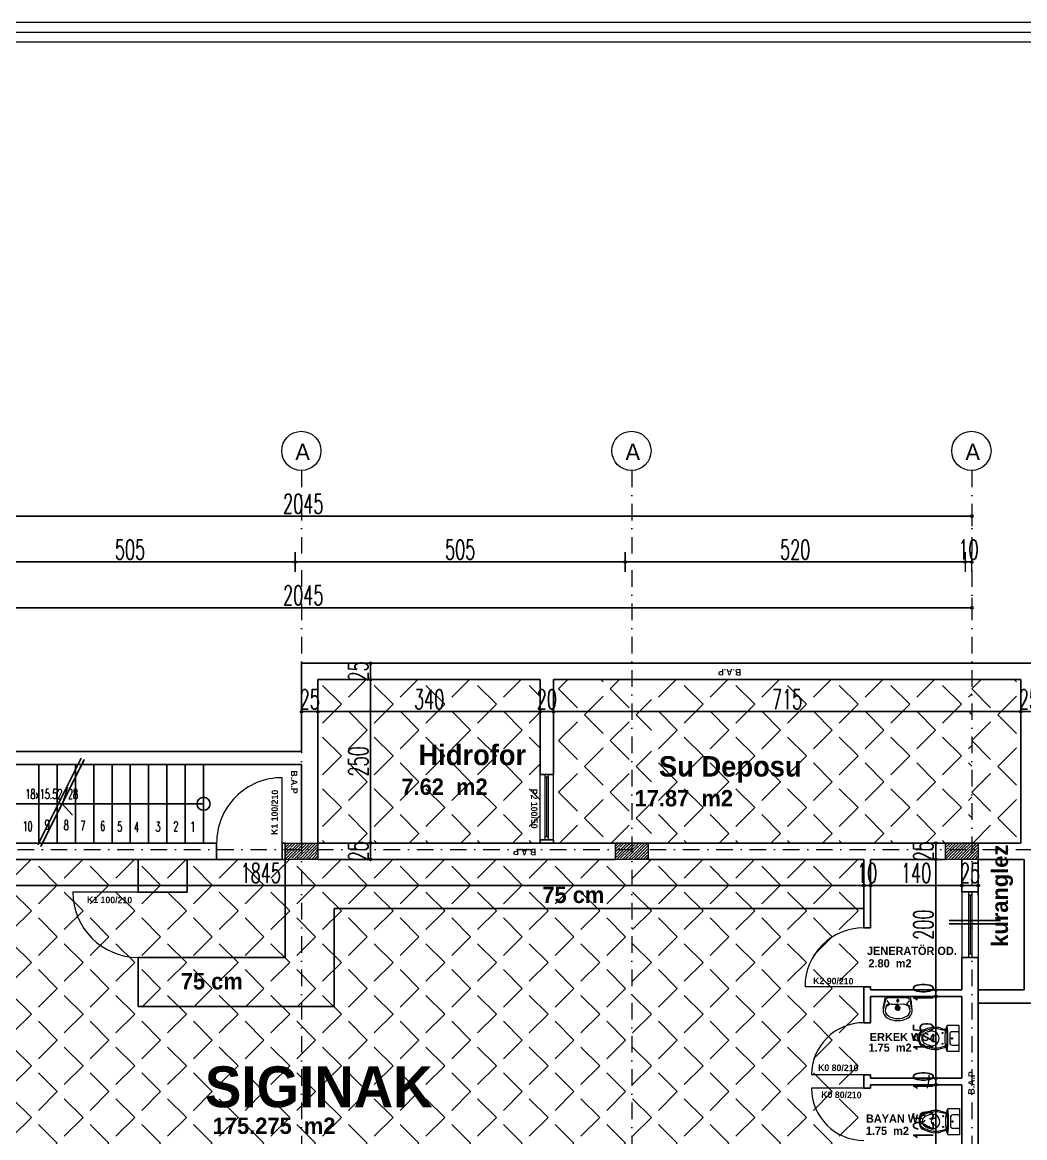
# Model space of a CAD drawing. Header units: millimetres. Extents: x -16104 to 67872, y -88009 to 12107.
# Drawn here: x 61943 to 63476, y 10401 to 12107 of the extents above; entities that cross this region are included whole.
import ezdxf

# ---------------------------------------------------------------- set-up
doc = ezdxf.new("R2010")
doc.units = ezdxf.units.MM
doc.linetypes.add('ACAD_ISO07W100', pattern=[3, 0, -3])
doc.linetypes.add('DASHDOTX2', pattern=[50.8, 25.4, -12.7, 0, -12.7])
doc.layers.get('0').update_dxf_attribs({"color": 241})
for name, color, linetype, lineweight in [('AKS', 1, 'ACAD_ISO07W100', 5), ('akslar', 144, 'Continuous', 20), ('c05', 32, 'Continuous', 13), ('duvar', 123, 'Continuous', 25), ('emsal&kolon', 1, 'Continuous', 5), ('kapı pen. yazısı_nz.', 1, 'Continuous', 25), ('kolon', 1, 'Continuous', 5), ('mahal yazısı_nz.', 6, 'Continuous', 35), ('OLCU', 54, 'Continuous', 13), ('pencere', 5, 'Continuous', 5), ('SıVA', 40, 'Continuous', 9), ('tefriş _ nz.', 21, 'Continuous', 13), ('ÖLÇÜ', 252, 'Continuous', 20)]:
    doc.layers.add(name, color=color, linetype=linetype, lineweight=lineweight)
doc.styles.add('DIM', font='Txttw.shx', dxfattribs={"width": 0.6})
doc.styles.add('kap-pen-yazısı_nz.', font='cityb___.ttf', dxfattribs={"height": 10})
doc.styles.add('mahal iç yazı_nz.', font='cityb___.ttf', dxfattribs={"height": 12.5})
doc.dimstyles.new('50', dxfattribs={"dimscale": 0, "dimtxt": 30, "dimasz": 1, "dimexe": 0, "dimexo": 2, "dimgap": 4, "dimtad": 1, "dimdec": 0, "dimzin": 0, "dimdsep": 46, "dimtxsty": 'DIM', "dimblk1": 'DOT', "dimblk2": 'DOT', "dimsah": 1, "dimcen": 1.5, "dimdle": 3, "dimse1": 1, "dimse2": 1, "dimclrd": 256, "dimclre": 9, "dimclrt": 256, "dimadec": 0, "dimazin": 0, "dimtfac": 0.24, "dimtdec": 0, "dimtix": 1, "dimtmove": 2, "dimatfit": 3, "dimldrblk": 'DOT', "dimfxl": 0, "dimtolj": 1, "dimtzin": 15, "dimarcsym": 0})
pattern_1 = [(45, (-3506.1825, 5085.1525), (-4.49012806, 4.49012806), []), (45, (-3501.6924, 5085.1525), (-4.49012806, 4.49012806), [7.9375, -1.5875, 0, -1.5875])]
pattern_2 = [(135, (0, 0), (-39.513127, -39.513127), [40.64, -15.24]), (225, (0, 0), (39.513127, -39.513127), [40.64, -15.24])]

# ---------------------------------------------------------------- blocks, each defined once
blk = doc.blocks.new('DOT')
for p, q in [((-2, 0), (0, 0)), ((0, 15), (0, -15)), ((2, 0), (0, 0))]:
    blk.add_line(p, q)
blk.add_circle((0, 0), 2)
blk = doc.blocks.new('*D453')
at = {"layer": 'Defpoints', "color": 0, "transparency": 16777216}
for p in [(61349.9, 11211.4), (63394.9, 11211.4), (63394.9, 11211.4)]:
    blk.add_point(p, dxfattribs=at)
at = {"layer": 'SıVA', "lineweight": -2, "transparency": 16777216}
blk.add_line((61350.9, 11211.4), (63393.9, 11211.4), dxfattribs=at)
at = {"layer": 'SıVA', "lineweight": -2, "transparency": 16777216, "rotation": 180}
blk.add_blockref('DOT', (61349.9, 11211.4), dxfattribs=at)
at = {"layer": 'SıVA', "lineweight": -2, "transparency": 16777216}
blk.add_blockref('DOT', (63394.9, 11211.4), dxfattribs=at)
at = {"layer": 'SıVA', "transparency": 16777216, "insert": (62372.4, 11230.4), "char_height": 30, "attachment_point": 5, "style": 'DIM'}
blk.add_mtext('\\A1;2045', dxfattribs=at)
blk = doc.blocks.new('*D455')
at = {"layer": 'Defpoints', "color": 0, "transparency": 16777216}
for p in [(61854.9, 11281.4), (62359.9, 11281.4), (62359.9, 11281.4)]:
    blk.add_point(p, dxfattribs=at)
at = {"layer": 'SıVA', "lineweight": -2, "transparency": 16777216}
blk.add_line((61855.9, 11281.4), (62358.9, 11281.4), dxfattribs=at)
at = {"layer": 'SıVA', "lineweight": -2, "transparency": 16777216, "rotation": 180}
blk.add_blockref('DOT', (61854.9, 11281.4), dxfattribs=at)
at = {"layer": 'SıVA', "lineweight": -2, "transparency": 16777216}
blk.add_blockref('DOT', (62359.9, 11281.4), dxfattribs=at)
at = {"layer": 'SıVA', "transparency": 16777216, "insert": (62107.4, 11300.4), "char_height": 30, "attachment_point": 5, "style": 'DIM'}
blk.add_mtext('\\A1;505', dxfattribs=at)
blk = doc.blocks.new('*D456')
at = {"layer": 'Defpoints', "color": 0, "transparency": 16777216}
for p in [(63384.9, 11281.4), (63394.9, 11281.4), (63394.9, 11281.4)]:
    blk.add_point(p, dxfattribs=at)
at = {"layer": 'SıVA', "lineweight": -2, "transparency": 16777216}
for p, q in [((63383.9, 11281.4), (63382.9, 11281.4)), ((63384.9, 11281.4), (63394.9, 11281.4)), ((63395.9, 11281.4), (63396.9, 11281.4))]:
    blk.add_line(p, q, dxfattribs=at)
blk.add_blockref('DOT', (63384.9, 11281.4), dxfattribs=at)
at = {"layer": 'SıVA', "lineweight": -2, "transparency": 16777216, "rotation": 180}
blk.add_blockref('DOT', (63394.9, 11281.4), dxfattribs=at)
at = {"layer": 'SıVA', "transparency": 16777216, "insert": (63389.9, 11300.4), "char_height": 30, "attachment_point": 5, "style": 'DIM'}
blk.add_mtext('\\A1;10', dxfattribs=at)
blk = doc.blocks.new('*D458')
at = {"layer": 'Defpoints', "color": 0, "transparency": 16777216}
for p in [(61349.9, 11351.4), (63394.9, 11351.4), (63394.9, 11351.4)]:
    blk.add_point(p, dxfattribs=at)
at = {"layer": 'SıVA', "lineweight": -2, "transparency": 16777216}
blk.add_line((61350.9, 11351.4), (63393.9, 11351.4), dxfattribs=at)
at = {"layer": 'SıVA', "lineweight": -2, "transparency": 16777216, "rotation": 180}
blk.add_blockref('DOT', (61349.9, 11351.4), dxfattribs=at)
at = {"layer": 'SıVA', "lineweight": -2, "transparency": 16777216}
blk.add_blockref('DOT', (63394.9, 11351.4), dxfattribs=at)
at = {"layer": 'SıVA', "transparency": 16777216, "insert": (62372.4, 11370.4), "char_height": 30, "attachment_point": 5, "style": 'DIM'}
blk.add_mtext('\\A1;2045', dxfattribs=at)
blk = doc.blocks.new('*D469')
at = {"layer": 'Defpoints', "color": 0, "transparency": 16777216}
for p in [(61384.9, 10801.4), (63229.9, 10786.4), (63229.9, 10786.4)]:
    blk.add_point(p, dxfattribs=at)
at = {"layer": 'SıVA', "lineweight": -2, "transparency": 16777216}
blk.add_line((61385.9, 10786.4), (63228.9, 10786.4), dxfattribs=at)
at = {"layer": 'SıVA', "lineweight": -2, "transparency": 16777216, "rotation": 180}
blk.add_blockref('DOT', (61384.9, 10786.4), dxfattribs=at)
at = {"layer": 'SıVA', "lineweight": -2, "transparency": 16777216}
blk.add_blockref('DOT', (63229.9, 10786.4), dxfattribs=at)
at = {"layer": 'SıVA', "transparency": 16777216, "insert": (62307.4, 10805.4), "char_height": 30, "attachment_point": 5, "style": 'DIM'}
blk.add_mtext('\\A1;1845', dxfattribs=at)
blk = doc.blocks.new('*D476')
at = {"layer": 'Defpoints', "color": 0, "transparency": 16777216}
for p in [(63339.9, 10851.4), (63339.9, 10851.4), (63339.9, 10826.4)]:
    blk.add_point(p, dxfattribs=at)
at = {"layer": 'SıVA', "lineweight": -2, "transparency": 16777216}
for p, q in [((63339.9, 10852.4), (63339.9, 10853.4)), ((63339.9, 10826.4), (63339.9, 10851.4)), ((63339.9, 10825.4), (63339.9, 10824.4))]:
    blk.add_line(p, q, dxfattribs=at)
for p, rotation in [((63339.9, 10851.4), 270), ((63339.9, 10826.4), 90)]:
    blk.add_blockref('DOT', p, dxfattribs=dict(at, rotation=rotation))
at = {"layer": 'SıVA', "transparency": 16777216, "insert": (63320.9, 10838.9), "char_height": 30, "attachment_point": 5, "rotation": 90, "style": 'DIM'}
blk.add_mtext('\\A1;25', dxfattribs=at)
blk = doc.blocks.new('*D477')
at = {"layer": 'Defpoints', "color": 0, "transparency": 16777216}
for p in [(63239.9, 10786.4), (63379.9, 10786.4), (63379.9, 10786.4)]:
    blk.add_point(p, dxfattribs=at)
at = {"layer": 'SıVA', "lineweight": -2, "transparency": 16777216}
blk.add_line((63240.9, 10786.4), (63378.9, 10786.4), dxfattribs=at)
at = {"layer": 'SıVA', "lineweight": -2, "transparency": 16777216, "rotation": 180}
blk.add_blockref('DOT', (63239.9, 10786.4), dxfattribs=at)
at = {"layer": 'SıVA', "lineweight": -2, "transparency": 16777216}
blk.add_blockref('DOT', (63379.9, 10786.4), dxfattribs=at)
at = {"layer": 'SıVA', "transparency": 16777216, "insert": (63309.9, 10805.4), "char_height": 30, "attachment_point": 5, "style": 'DIM'}
blk.add_mtext('\\A1;140', dxfattribs=at)
blk = doc.blocks.new('*D478')
at = {"layer": 'Defpoints', "color": 0, "transparency": 16777216}
for p in [(63339.9, 10826.4), (63339.9, 10626.6), (63372.6, 10626.6)]:
    blk.add_point(p, dxfattribs=at)
at = {"layer": 'SıVA', "lineweight": -2, "transparency": 16777216}
blk.add_line((63339.9, 10825.4), (63339.9, 10627.6), dxfattribs=at)
for p, rotation in [((63339.9, 10826.4), 90), ((63339.9, 10626.6), 270)]:
    blk.add_blockref('DOT', p, dxfattribs=dict(at, rotation=rotation))
at = {"layer": 'SıVA', "transparency": 16777216, "insert": (63320.9, 10726.5), "char_height": 30, "attachment_point": 5, "rotation": 90, "style": 'DIM'}
blk.add_mtext('\\A1;200', dxfattribs=at)
blk = doc.blocks.new('*D479')
at = {"layer": 'Defpoints', "color": 0, "transparency": 16777216}
for p in [(63339.9, 10626.6), (63339.9, 10616.6), (63372.6, 10616.6)]:
    blk.add_point(p, dxfattribs=at)
at = {"layer": 'SıVA', "lineweight": -2, "transparency": 16777216}
for p, q in [((63339.9, 10627.6), (63339.9, 10628.6)), ((63339.9, 10626.6), (63339.9, 10616.6)), ((63339.9, 10615.6), (63339.9, 10614.6))]:
    blk.add_line(p, q, dxfattribs=at)
for p, rotation in [((63339.9, 10626.6), 270), ((63339.9, 10616.6), 90)]:
    blk.add_blockref('DOT', p, dxfattribs=dict(at, rotation=rotation))
at = {"layer": 'SıVA', "transparency": 16777216, "insert": (63320.9, 10621.6), "char_height": 30, "attachment_point": 5, "rotation": 90, "style": 'DIM'}
blk.add_mtext('\\A1;10', dxfattribs=at)
blk = doc.blocks.new('*D480')
at = {"layer": 'Defpoints', "color": 0, "transparency": 16777216}
for p in [(63339.9, 10616.6), (63339.9, 10491.5), (63339.9, 10491.5)]:
    blk.add_point(p, dxfattribs=at)
at = {"layer": 'SıVA', "lineweight": -2, "transparency": 16777216}
blk.add_line((63339.9, 10615.6), (63339.9, 10492.5), dxfattribs=at)
for p, rotation in [((63339.9, 10616.6), 90), ((63339.9, 10491.5), 270)]:
    blk.add_blockref('DOT', p, dxfattribs=dict(at, rotation=rotation))
at = {"layer": 'SıVA', "transparency": 16777216, "insert": (63320.9, 10554), "char_height": 30, "attachment_point": 5, "rotation": 90, "style": 'DIM'}
blk.add_mtext('\\A1;125', dxfattribs=at)
blk = doc.blocks.new('*D481')
at = {"layer": 'Defpoints', "color": 0, "transparency": 16777216}
for p in [(63339.9, 10491.5), (63339.9, 10481.5), (63372.6, 10481.5)]:
    blk.add_point(p, dxfattribs=at)
at = {"layer": 'SıVA', "lineweight": -2, "transparency": 16777216}
for p, q in [((63339.9, 10492.5), (63339.9, 10493.5)), ((63339.9, 10491.5), (63339.9, 10481.5)), ((63339.9, 10480.5), (63339.9, 10479.5))]:
    blk.add_line(p, q, dxfattribs=at)
for p, rotation in [((63339.9, 10491.5), 270), ((63339.9, 10481.5), 90)]:
    blk.add_blockref('DOT', p, dxfattribs=dict(at, rotation=rotation))
at = {"layer": 'SıVA', "transparency": 16777216, "insert": (63320.9, 10486.5), "char_height": 30, "attachment_point": 5, "rotation": 90, "style": 'DIM'}
blk.add_mtext('\\A1;10', dxfattribs=at)
blk = doc.blocks.new('*D482')
at = {"layer": 'Defpoints', "color": 0, "transparency": 16777216}
for p in [(63339.9, 10481.5), (63339.9, 10356.4), (63339.9, 10356.4)]:
    blk.add_point(p, dxfattribs=at)
at = {"layer": 'SıVA', "lineweight": -2, "transparency": 16777216}
blk.add_line((63339.9, 10480.5), (63339.9, 10357.4), dxfattribs=at)
for p, rotation in [((63339.9, 10481.5), 90), ((63339.9, 10356.4), 270)]:
    blk.add_blockref('DOT', p, dxfattribs=dict(at, rotation=rotation))
at = {"layer": 'SıVA', "transparency": 16777216, "insert": (63320.9, 10419), "char_height": 30, "attachment_point": 5, "rotation": 90, "style": 'DIM'}
blk.add_mtext('\\A1;125', dxfattribs=at)
blk = doc.blocks.new('20')
at = {"layer": 'tefriş _ nz.'}
for p, q in [((-1695.8, 84.6), (-1657.1, 84.6)), ((-1693.3, 79.1), (-1689.8, 74.2)), ((-1689.5, 83.6), (-1676.5, 83.6)), ((-1685.8, 73.6), (-1676.5, 73.6)), ((-1678.6, 79.1), (-1676.5, 79.1)), ((-1663.4, 83.6), (-1676.5, 83.6)), ((-1676.5, 77), (-1676.5, 81.2)), ((-1674.3, 79.1), (-1676.5, 79.1)), ((-1667.2, 73.6), (-1676.5, 73.6)), ((-1676.5, 72.4), (-1676.5, 63.9)), ((-1659.6, 79.1), (-1663.2, 74.2)), ((-1680.9, 68.1), (-1676.5, 68.1)), ((-1672, 68.1), (-1676.5, 68.1))]:
    blk.add_line(p, q, dxfattribs=at)
for centre, major_axis, start_param, end_param in [((-1578.9, 57.7), (84.9, 84.9), 2.129634, 2.303897), ((-1623.6, 60.7), (52.6, 52.6), 2.110921, 2.27395), ((-1685.8, 64), (6.85, 6.85), 0.778431, 3.420188), ((-1689.5, 77.2), (4.58, 4.58), 0.785398, 2.110921), ((-1685.8, 64), (7.77, -7.77), 2.837424, 3.323056), ((-1676.5, 68.1), (2.65, -2.65), 2.356194, 5.497787), ((-1676.5, 68.1), (1.63, 1.63), 0.785398, 3.926991), ((-1676.5, 79.1), (1.24, -1.24), 2.356194, 5.497787), ((-1676.5, 79.1), (1.24, -1.24), 5.497787, 8.63938), ((-1676.5, 68.1), (2.65, -2.65), 5.497787, 8.63938), ((-1676.5, 68.1), (1.63, 1.63), 3.926991, 7.068583), ((-1667.1, 64), (6.85, -6.85), 6.00459, 8.646347), ((-1663.4, 77.2), (4.58, -4.58), 1.030672, 2.356194), ((-1667.1, 64), (7.77, 7.77), -0.181463, 0.304169), ((-1774.1, 57.7), (84.9, -84.9), 0.837695, 1.011959), ((-1729.3, 60.7), (52.6, -52.6), 0.867643, 1.030672), ((-1685.8, 64), (9.16, 9.16), 2.356194, 3.415633), ((-1676.5, 80.5), (22.6, 22.6), 3.415633, 3.926991), ((-1676.5, 80.5), (20.3, -20.3), 4.986429, 5.497787), ((-1676.5, 80.5), (20.3, 20.3), 3.926991, 4.438348), ((-1676.5, 80.5), (22.6, -22.6), 5.497787, 6.009145), ((-1667.2, 64), (9.16, -9.16), 6.009145, 7.068583)]:
    blk.add_ellipse(centre, major_axis=major_axis, ratio=1, start_param=start_param, end_param=end_param, dxfattribs=at)
blk = doc.blocks.new('klozet7-U')
at = {"layer": 'tefriş _ nz.', "linetype": 'Continuous'}
for p, q in [((0, 18.2), (0, -18.2)), ((-32.2, -2.5), (-32.2, 2.5)), ((0, 8.3), (0, -8.3))]:
    blk.add_line(p, q, dxfattribs=at)
blk.add_lwpolyline([(-15.6, 18.4), (0, 18.2), (0, -18.2), (-15.6, -18.4, -0.329232), (-16.1, -18.1, -0.158489), (-16.1, 18.1, -0.329232)], format="xyb", close=True, dxfattribs=at)
for points in [[(-17.9, -11.1, 0.02338), (-26.1, -13), (-26.2, -13, -0.087198), (-33.5, -14, -0.119537), (-52.2, -7.9, -0.142116), (-52.8, -7.3, -0.231833), (-52.8, 7.3, -0.142116), (-52.2, 7.9, -0.119537), (-33.5, 14, -0.087198), (-26.2, 13), (-26.1, 13, 0.02338), (-17.9, 11.1, 0.02338)], [(-44.2, -8.5, 0.029763), (-39.8, -9.9, 0.347536), (-28.5, -4.8, 0.243968), (-28.5, 4.8, 0.347536), (-39.8, 9.9, 0.029763), (-44.2, 8.5)], [(-17.3, -11.9, 0.110008), (-17.3, 11.8, 0.110008)], [(0, 8.3, 0.414214), (-1, 9.3), (-9, 9.3, 0.414214), (-12.5, 5.8), (-12.5, -5.8, 0.414214), (-9, -9.3), (-1, -9.3, 0.414214), (0, -8.3)]]:
    blk.add_lwpolyline(points, format="xyb", dxfattribs=at)
for points in [[(-44.2, 8.5, 0), (-46.6, 7.5, 0)], [(-44.2, -8.5, 0), (-46.6, -7.5, 0)]]:
    blk.add_polyline3d(points, dxfattribs=at)
for centre, radius in [((-22.5, 7.5), 0.75), ((-9.5, 0), 0.9), ((-22.5, -7.5), 0.75)]:
    blk.add_circle(centre, radius, dxfattribs=at)
for centre, radius, start, end in [((-186.6, 0), 171.6, 354.0371, 5.9629), ((-38, 0), 18, 153.8951, 206.1049), ((-51.4, 6.6), 3.1, 121.5412, 153.8951), ((-30.4, -27.7), 43.3, 94.2449, 121.5412), ((-43.4, 0), 8.1, 113.0212, 180), ((-43.4, 0), 8.1, 180, 246.9788), ((-37.1, 0), 2, 170.4059, 189.5941), ((-34.7, 0.2), 4.33, 81.9402, 178.4657), ((-34.2, 2.5), 2, 0, 90), ((-32.5, -7.3), 22.8, 72.6044, 92.5939), ((-1.8, 99.5), 88.3, 254.3087, 259.6891), ((-17.6, 11.8), 0.25, 12.5843, 168.3652), ((-17.1, 13.7), 0.25, 7.288, 166.4244), ((-124.1, 0), 108.1, 352.712, 7.288), ((-51.4, -6.6), 3.1, 206.1049, 238.4588), ((-30.4, 27.7), 43.3, 238.4588, 265.7551), ((-34.7, -0.2), 4.33, 181.5343, 278.0598), ((-34.2, -2.5), 2, 270, 0), ((-32.5, 7.3), 22.8, 267.4061, 287.3956), ((-1.8, -99.5), 88.3, 100.3109, 105.6913), ((-17.5, -11.8), 0.25, 191.6923, 347.4732), ((-17.1, -13.7), 0.25, 193.5756, 352.712)]:
    blk.add_arc(centre, radius, start, end, dxfattribs=at)
blk = doc.blocks.new('*D488')
at = {"layer": 'Defpoints', "color": 0, "transparency": 16777216}
for p in [(62359.9, 11281.4), (62864.9, 11281.4), (62864.9, 11281.4)]:
    blk.add_point(p, dxfattribs=at)
at = {"layer": 'SıVA', "lineweight": -2, "transparency": 16777216}
blk.add_line((62360.9, 11281.4), (62863.9, 11281.4), dxfattribs=at)
at = {"layer": 'SıVA', "lineweight": -2, "transparency": 16777216, "rotation": 180}
blk.add_blockref('DOT', (62359.9, 11281.4), dxfattribs=at)
at = {"layer": 'SıVA', "lineweight": -2, "transparency": 16777216}
blk.add_blockref('DOT', (62864.9, 11281.4), dxfattribs=at)
at = {"layer": 'SıVA', "transparency": 16777216, "insert": (62612.4, 11300.4), "char_height": 30, "attachment_point": 5, "style": 'DIM'}
blk.add_mtext('\\A1;505', dxfattribs=at)
blk = doc.blocks.new('*D489')
at = {"layer": 'Defpoints', "color": 0, "transparency": 16777216}
for p in [(62864.9, 11281.4), (63384.9, 11281.4), (63384.9, 11281.4)]:
    blk.add_point(p, dxfattribs=at)
at = {"layer": 'SıVA', "lineweight": -2, "transparency": 16777216}
blk.add_line((62865.9, 11281.4), (63383.9, 11281.4), dxfattribs=at)
at = {"layer": 'SıVA', "lineweight": -2, "transparency": 16777216, "rotation": 180}
blk.add_blockref('DOT', (62864.9, 11281.4), dxfattribs=at)
at = {"layer": 'SıVA', "lineweight": -2, "transparency": 16777216}
blk.add_blockref('DOT', (63384.9, 11281.4), dxfattribs=at)
at = {"layer": 'SıVA', "transparency": 16777216, "insert": (63124.9, 11300.4), "char_height": 30, "attachment_point": 5, "style": 'DIM'}
blk.add_mtext('\\A1;520', dxfattribs=at)
blk = doc.blocks.new('*D3435')
at = {"layer": 'Defpoints', "color": 0, "transparency": 16777216}
for p in [(62369.9, 11101.4), (62369.9, 11052.4), (62394.9, 11052.4)]:
    blk.add_point(p, dxfattribs=at)
at = {"layer": 'SıVA', "lineweight": -2, "transparency": 16777216}
for p, q in [((62368.9, 11052.4), (62367.9, 11052.4)), ((62394.9, 11052.4), (62369.9, 11052.4)), ((62395.9, 11052.4), (62396.9, 11052.4))]:
    blk.add_line(p, q, dxfattribs=at)
blk.add_blockref('DOT', (62369.9, 11052.4), dxfattribs=at)
at = {"layer": 'SıVA', "lineweight": -2, "transparency": 16777216, "rotation": 180}
blk.add_blockref('DOT', (62394.9, 11052.4), dxfattribs=at)
at = {"layer": 'SıVA', "transparency": 16777216, "insert": (62382.4, 11071.4), "char_height": 30, "attachment_point": 5, "style": 'DIM'}
blk.add_mtext('\\A1;25', dxfattribs=at)
blk = doc.blocks.new('*D3436')
at = {"layer": 'Defpoints', "color": 0, "transparency": 16777216}
for p in [(62394.9, 11052.4), (62735, 11052.4), (62735, 11052.4)]:
    blk.add_point(p, dxfattribs=at)
at = {"layer": 'SıVA', "lineweight": -2, "transparency": 16777216}
blk.add_line((62395.9, 11052.4), (62734, 11052.4), dxfattribs=at)
at = {"layer": 'SıVA', "lineweight": -2, "transparency": 16777216, "rotation": 180}
blk.add_blockref('DOT', (62394.9, 11052.4), dxfattribs=at)
at = {"layer": 'SıVA', "lineweight": -2, "transparency": 16777216}
blk.add_blockref('DOT', (62735, 11052.4), dxfattribs=at)
at = {"layer": 'SıVA', "transparency": 16777216, "insert": (62565, 11071.4), "char_height": 30, "attachment_point": 5, "style": 'DIM'}
blk.add_mtext('\\A1;340', dxfattribs=at)
blk = doc.blocks.new('*D3437')
at = {"layer": 'Defpoints', "color": 0, "transparency": 16777216}
for p in [(62735, 11052.4), (62755, 11052.4), (62755, 11052.4)]:
    blk.add_point(p, dxfattribs=at)
at = {"layer": 'SıVA', "lineweight": -2, "transparency": 16777216}
for p, q in [((62734, 11052.4), (62733, 11052.4)), ((62735, 11052.4), (62755, 11052.4)), ((62756, 11052.4), (62757, 11052.4))]:
    blk.add_line(p, q, dxfattribs=at)
blk.add_blockref('DOT', (62735, 11052.4), dxfattribs=at)
at = {"layer": 'SıVA', "lineweight": -2, "transparency": 16777216, "rotation": 180}
blk.add_blockref('DOT', (62755, 11052.4), dxfattribs=at)
at = {"layer": 'SıVA', "transparency": 16777216, "insert": (62745, 11071.4), "char_height": 30, "attachment_point": 5, "style": 'DIM'}
blk.add_mtext('\\A1;20', dxfattribs=at)
blk = doc.blocks.new('*D3438')
at = {"layer": 'Defpoints', "color": 0, "transparency": 16777216}
for p in [(62755, 11052.4), (63469.9, 11052.4), (63469.9, 11052.4)]:
    blk.add_point(p, dxfattribs=at)
at = {"layer": 'SıVA', "lineweight": -2, "transparency": 16777216}
blk.add_line((62756, 11052.4), (63468.9, 11052.4), dxfattribs=at)
at = {"layer": 'SıVA', "lineweight": -2, "transparency": 16777216, "rotation": 180}
blk.add_blockref('DOT', (62755, 11052.4), dxfattribs=at)
at = {"layer": 'SıVA', "lineweight": -2, "transparency": 16777216}
blk.add_blockref('DOT', (63469.9, 11052.4), dxfattribs=at)
at = {"layer": 'SıVA', "transparency": 16777216, "insert": (63112.5, 11071.4), "char_height": 30, "attachment_point": 5, "style": 'DIM'}
blk.add_mtext('\\A1;715', dxfattribs=at)
blk = doc.blocks.new('*D3439')
at = {"layer": 'Defpoints', "color": 0, "transparency": 16777216}
for p in [(63469.9, 11052.4), (63494.9, 11052.4), (63494.9, 11052.4)]:
    blk.add_point(p, dxfattribs=at)
at = {"layer": 'SıVA', "lineweight": -2, "transparency": 16777216}
for p, q in [((63468.9, 11052.4), (63467.9, 11052.4)), ((63469.9, 11052.4), (63494.9, 11052.4)), ((63495.9, 11052.4), (63496.9, 11052.4))]:
    blk.add_line(p, q, dxfattribs=at)
blk.add_blockref('DOT', (63469.9, 11052.4), dxfattribs=at)
at = {"layer": 'SıVA', "lineweight": -2, "transparency": 16777216, "rotation": 180}
blk.add_blockref('DOT', (63494.9, 11052.4), dxfattribs=at)
at = {"layer": 'SıVA', "transparency": 16777216, "insert": (63482.4, 11071.4), "char_height": 30, "attachment_point": 5, "style": 'DIM'}
blk.add_mtext('\\A1;25', dxfattribs=at)
blk = doc.blocks.new('*D3440')
at = {"layer": 'Defpoints', "color": 0, "transparency": 16777216}
for p in [(62475.5, 11101.4), (62475.5, 11101.4), (62475.5, 10851.4)]:
    blk.add_point(p, dxfattribs=at)
at = {"layer": 'SıVA', "lineweight": -2, "transparency": 16777216}
blk.add_line((62475.5, 10852.4), (62475.5, 11100.4), dxfattribs=at)
for p, rotation in [((62475.5, 11101.4), 90), ((62475.5, 10851.4), 270)]:
    blk.add_blockref('DOT', p, dxfattribs=dict(at, rotation=rotation))
at = {"layer": 'SıVA', "transparency": 16777216, "insert": (62456.5, 10976.4), "char_height": 30, "attachment_point": 5, "rotation": 90, "style": 'DIM'}
blk.add_mtext('\\A1;250', dxfattribs=at)
blk = doc.blocks.new('*D3441')
at = {"layer": 'Defpoints', "color": 0, "transparency": 16777216}
for p in [(62475.5, 11126.4), (62475.5, 11126.4), (62475.5, 11101.4)]:
    blk.add_point(p, dxfattribs=at)
at = {"layer": 'SıVA', "lineweight": -2, "transparency": 16777216}
for p, q in [((62475.5, 11127.4), (62475.5, 11128.4)), ((62475.5, 11101.4), (62475.5, 11126.4)), ((62475.5, 11100.4), (62475.5, 11099.4))]:
    blk.add_line(p, q, dxfattribs=at)
for p, rotation in [((62475.5, 11126.4), 270), ((62475.5, 11101.4), 90)]:
    blk.add_blockref('DOT', p, dxfattribs=dict(at, rotation=rotation))
at = {"layer": 'SıVA', "transparency": 16777216, "insert": (62456.5, 11113.9), "char_height": 30, "attachment_point": 5, "rotation": 90, "style": 'DIM'}
blk.add_mtext('\\A1;25', dxfattribs=at)
blk = doc.blocks.new('*D3442')
at = {"layer": 'Defpoints', "color": 0, "transparency": 16777216}
for p in [(62475.5, 10851.4), (62276.4, 10826.4), (62475.5, 10826.4)]:
    blk.add_point(p, dxfattribs=at)
at = {"layer": 'SıVA', "lineweight": -2, "transparency": 16777216}
for p, q in [((62475.5, 10852.4), (62475.5, 10853.4)), ((62475.5, 10851.4), (62475.5, 10826.4)), ((62475.5, 10825.4), (62475.5, 10824.4))]:
    blk.add_line(p, q, dxfattribs=at)
for p, rotation in [((62475.5, 10851.4), 270), ((62475.5, 10826.4), 90)]:
    blk.add_blockref('DOT', p, dxfattribs=dict(at, rotation=rotation))
at = {"layer": 'SıVA', "transparency": 16777216, "insert": (62456.5, 10838.9), "char_height": 30, "attachment_point": 5, "rotation": 90, "style": 'DIM'}
blk.add_mtext('\\A1;25', dxfattribs=at)
blk = doc.blocks.new('*D3443')
at = {"layer": 'Defpoints', "color": 0, "transparency": 16777216}
for p in [(63379.9, 10786.4), (63404.9, 10786.4), (63404.9, 10786.4)]:
    blk.add_point(p, dxfattribs=at)
at = {"layer": 'SıVA', "lineweight": -2, "transparency": 16777216}
for p, q in [((63378.9, 10786.4), (63377.9, 10786.4)), ((63379.9, 10786.4), (63404.9, 10786.4)), ((63405.9, 10786.4), (63406.9, 10786.4))]:
    blk.add_line(p, q, dxfattribs=at)
blk.add_blockref('DOT', (63379.9, 10786.4), dxfattribs=at)
at = {"layer": 'SıVA', "lineweight": -2, "transparency": 16777216, "rotation": 180}
blk.add_blockref('DOT', (63404.9, 10786.4), dxfattribs=at)
at = {"layer": 'SıVA', "transparency": 16777216, "insert": (63392.4, 10805.4), "char_height": 30, "attachment_point": 5, "style": 'DIM'}
blk.add_mtext('\\A1;25', dxfattribs=at)
blk = doc.blocks.new('*D3446')
at = {"layer": 'Defpoints', "color": 0, "transparency": 16777216}
for p in [(63229.9, 10786.4), (63239.9, 10786.4), (63239.9, 10786.4)]:
    blk.add_point(p, dxfattribs=at)
at = {"layer": 'SıVA', "lineweight": -2, "transparency": 16777216}
for p, q in [((63228.9, 10786.4), (63227.9, 10786.4)), ((63229.9, 10786.4), (63239.9, 10786.4)), ((63240.9, 10786.4), (63241.9, 10786.4))]:
    blk.add_line(p, q, dxfattribs=at)
blk.add_blockref('DOT', (63229.9, 10786.4), dxfattribs=at)
at = {"layer": 'SıVA', "lineweight": -2, "transparency": 16777216, "rotation": 180}
blk.add_blockref('DOT', (63239.9, 10786.4), dxfattribs=at)
at = {"layer": 'SıVA', "transparency": 16777216, "insert": (63234.9, 10805.4), "char_height": 30, "attachment_point": 5, "style": 'DIM'}
blk.add_mtext('\\A1;10', dxfattribs=at)

msp = doc.modelspace()

# ---------------------------------------------------------------- hatches: boundary and pattern name
at = {"layer": 'SıVA'}
h = msp.add_hatch(dxfattribs=at)
h.set_pattern_fill('ANSI35,_O', color=256)
h.set_pattern_definition(pattern_1)
h.paths.add_polyline_path([(62344.9, 10851.4), (62344.9, 10841.4), (62369.9, 10841.4), (62369.9, 10851.4)])
h.paths.add_polyline_path([(62369.9, 10851.4), (62369.9, 10841.4), (62394.9, 10841.4), (62394.9, 10851.4)])
h.paths.add_polyline_path([(62369.9, 10841.4), (62369.9, 10826.4), (62394.9, 10826.4), (62394.9, 10841.4)])
h.paths.add_polyline_path([(62369.9, 10826.4), (62369.9, 10841.4), (62344.9, 10841.4), (62344.9, 10826.4)])
h = msp.add_hatch(dxfattribs=at)
h.set_pattern_fill('ANSI35,_O', color=256)
h.set_pattern_definition(pattern_1)
h.paths.add_polyline_path([(62874.9, 10851.4), (62874.9, 10841.4), (62899.9, 10841.4), (62899.9, 10851.4)])
h.paths.add_polyline_path([(62874.9, 10841.4), (62874.9, 10851.4), (62849.9, 10851.4), (62849.9, 10841.4)])
h.paths.add_polyline_path([(62874.9, 10826.4), (62874.9, 10841.4), (62849.9, 10841.4), (62849.9, 10826.4)])
h.paths.add_polyline_path([(62899.9, 10826.4), (62899.9, 10841.4), (62874.9, 10841.4), (62874.9, 10826.4)])
h = msp.add_hatch(dxfattribs=at)
h.set_pattern_fill('ANSI35,_O', color=256)
h.set_pattern_definition(pattern_1)
h.paths.add_polyline_path([(63394.9, 10841.4), (63394.9, 10851.4), (63357.6, 10851.4), (63357.6, 10851.4), (63354.9, 10851.4), (63354.9, 10841.4)])
h.paths.add_polyline_path([(63404.9, 10851.4), (63394.9, 10851.4), (63394.9, 10841.4), (63404.9, 10841.4)])
h.paths.add_polyline_path([(63404.9, 10841.4), (63394.9, 10841.4), (63394.9, 10826.4), (63404.9, 10826.4)])
h.paths.add_polyline_path([(63394.9, 10826.4), (63394.9, 10841.4), (63354.9, 10841.4), (63354.9, 10826.4)])
at = {"layer": 'ÖLÇÜ'}
h = msp.add_hatch(dxfattribs=at)
h.set_pattern_fill('ANGLE,_O', color=256, scale=8, angle=135)
h.set_pattern_definition(pattern_2)
h.paths.add_polyline_path([(62735, 10956.4), (62735, 11101.4), (62394.9, 11101.4), (62394.9, 10851.4), (62735, 10851.4), (62735, 10856.4)])
h.paths.add_polyline_path([(62905, 10851.4), (62905, 11101.4), (63395, 11101.4), (63395, 10851.4)])
h.paths.add_polyline_path([(63083.5, 11010.9), (63141.4, 11010.9), (63141.4, 11055.9), (63083.5, 11055.9)], flags=24)
h.paths.add_polyline_path([(62991.1, 10875.4), (62991.1, 11005.8), (62952.7, 11005.8), (62952.7, 10875.4)], flags=24)
h.paths.add_polyline_path([(62987.3, 10869.5), (62987.3, 11031.4), (63046.4, 11031.4), (63046.4, 10869.5)], flags=24)
h.paths.add_polyline_path([(62360.4, 11093.9), (62404.5, 11093.9), (62404.5, 11048.9), (62360.4, 11048.9)], flags=9)
h.paths.add_polyline_path([(62534.3, 11093.9), (62595.6, 11093.9), (62595.6, 11048.9), (62534.3, 11048.9)], flags=24)
h.paths.add_polyline_path([(62722.9, 11093.9), (62767, 11093.9), (62767, 11048.9), (62722.9, 11048.9)], flags=9)
h.paths.add_polyline_path([(62434, 10945.8), (62434, 11007), (62479, 11007), (62479, 10945.8)], flags=24)
h.paths.add_polyline_path([(62434, 11091.8), (62434, 11136), (62479, 11136), (62479, 11091.8)], flags=9)
h.paths.add_polyline_path([(62434, 10816.8), (62434, 10861), (62479, 10861), (62479, 10816.8)], flags=9)
h.paths.add_polyline_path([(62717, 10937.2), (62717.7, 10865.1), (62734.5, 10865.2), (62733.8, 10937.4)], flags=24)
h.paths.add_polyline_path([(62535.6, 10956.3), (62660.7, 10956.3), (62660.7, 10918.7), (62535.6, 10918.7)], flags=24)
h.paths.add_polyline_path([(62540.8, 10962.7), (62665.5, 10962.7), (62665.5, 11009.7), (62540.8, 11009.7)], flags=24)
h = msp.add_hatch(dxfattribs=at)
h.set_pattern_fill('ANGLE,_O', color=256, scale=8, angle=135)
h.set_pattern_definition([(45, (101999.41, -56282.833), (39.513127, -39.513127), [40.64, -15.24]), (315, (101999.41, -56282.833), (-39.513127, -39.513127), [40.64, -15.24])])
h.paths.add_polyline_path([(63469.9, 11101.4), (63469.9, 10851.4), (63395, 10851.4), (63395, 11101.4)])
h.paths.add_polyline_path([(62905, 11101.4), (62905, 10851.4), (62755, 10851.4), (62755, 10856.4), (62755, 10956.4), (62755, 11101.4)])
h.paths.add_polyline_path([(63460.4, 11010.9), (63504.5, 11010.9), (63504.5, 11055.9), (63460.4, 11055.9)], flags=9)
h.paths.add_polyline_path([(62722.9, 11010.9), (62767, 11010.9), (62767, 11055.9), (62722.9, 11055.9)], flags=9)
h = msp.add_hatch(dxfattribs=at)
h.set_pattern_fill('ANGLE,_O', color=256, scale=8, angle=135)
h.set_pattern_definition(pattern_2)
h.paths.add_polyline_path([(61384.9, 10351.4), (61864.9, 10351.4), (61864.9, 10826.4), (61384.9, 10826.4)])
h.paths.add_polyline_path([(63229.9, 9876.4), (63229.9, 10351.4), (62394.9, 10351.4), (62394.9, 10338.9), (62369.9, 10338.9), (62369.9, 9876.4)])
h.paths.add_polyline_path([(62369.9, 10826.4), (62369.9, 10363.9), (62394.9, 10363.9), (62394.9, 10351.4), (63229.9, 10351.4), (63229.9, 10826.4)])
h.paths.add_polyline_path([(61864.9, 10826.4), (61864.9, 10351.4), (62344.9, 10351.4), (62344.9, 10363.9), (62369.9, 10363.9), (62369.9, 10826.4)])
h.paths.add_polyline_path([(62369.9, 9876.4), (62369.9, 10338.9), (62344.9, 10338.9), (62344.9, 10351.4), (61864.9, 10351.4), (61864.9, 9876.4)])
h.paths.add_polyline_path([(61864.9, 9876.4), (61864.9, 10351.4), (61384.9, 10351.4), (61384.9, 9876.4)])
h.paths.add_polyline_path([(61434.9, 10320.8), (61434.9, 10382), (61479.9, 10382), (61479.9, 10320.8)], flags=9)
h.paths.add_polyline_path([(61434.9, 10816.8), (61434.9, 10861), (61479.9, 10861), (61479.9, 10816.8)], flags=9)
h.paths.add_polyline_path([(61350.4, 10827.9), (61394.5, 10827.9), (61394.5, 10782.9), (61350.4, 10782.9)], flags=9)
h.paths.add_polyline_path([(63157, 10041.9), (63228.6, 10041.2), (63228.8, 10058), (63157.2, 10058.7)], flags=24)
h.paths.add_polyline_path([(63161.9, 10000.6), (63233.5, 9999.8), (63233.7, 10016.7), (63162.1, 10017.4)], flags=9)
h.paths.add_polyline_path([(63153.4, 10322.6), (63217.9, 10321.9), (63218.1, 10338.8), (63153.5, 10339.4)], flags=24)
h.paths.add_polyline_path([(62434, 10816.8), (62434, 10861), (62479, 10861), (62479, 10816.8)], flags=9)
h.paths.add_polyline_path([(62227.6, 10437.5), (62396, 10437.5), (62396, 10399.8), (62227.6, 10399.8)], flags=9)
h.paths.add_polyline_path([(62205.9, 10430.2), (62470.5, 10430.2), (62470.5, 10526.4), (62205.9, 10526.4)], flags=9)
h.paths.add_polyline_path([(63157, 10499.5), (63228.6, 10498.8), (63228.8, 10515.6), (63157.2, 10516.3)], flags=24)
h.paths.add_polyline_path([(63161.9, 10458.2), (63233.5, 10457.4), (63233.7, 10474.2), (63162.1, 10475)], flags=9)
h.paths.add_polyline_path([(63149.4, 10632.3), (63218.2, 10631.6), (63218.4, 10648.4), (63149.6, 10649.1)], flags=24)
h.paths.add_polyline_path([(62269.9, 10827.9), (62344.9, 10827.9), (62344.9, 10782.9), (62269.9, 10782.9)], flags=9)

# ---------------------------------------------------------------- linework, layer by layer
for p, q in [((62032.6, 10981.3), (61966.4, 10848.4)), ((62037.1, 10979.1), (61970.9, 10846.2)), ((62219.9, 10911.4), (61743.9, 10911.4)), ((62003.4, 10911.4), (62019.2, 10894.2)), ((62735, 10856.4), (62735, 10851.4)), ((62755, 10856.4), (62755, 10851.4)), ((62239.9, 10826.4), (62239.9, 10851.4)), ((62339.9, 10826.4), (62339.9, 10851.4)), ((62344.9, 10826.4), (62344.9, 10851.4)), ((62239.9, 10826.4), (62339.9, 10826.4)), ((63360.3, 10732.8), (63438.9, 10732.8)), ((63360.3, 10727.8), (63438.9, 10727.8))]:
    msp.add_line(p, q)
msp.add_circle((62219.9, 10911.4), 9.94)
at = {"layer": 'AKS', "linetype": 'ByBlock'}
for centre in [(62369.4, 11451.4), (62874.4, 11451.4), (63394.4, 11451.4)]:
    msp.add_circle(centre, 30, dxfattribs=at)
at = {"layer": 'akslar', "linetype": 'DASHDOTX2'}
for p, q in [((62369.9, 11421.4), (62369.9, 9511.4)), ((62874.9, 11421.4), (62874.9, 9511.4)), ((63394.9, 11421.4), (63394.9, 9511.4)), ((61069.9, 10841.4), (63774.9, 10841.4))]:
    msp.add_line(p, q, dxfattribs=at)
at = {"layer": 'c05'}
for points in [[(64268.8, 8939.6), (64268.8, 8729.3), (60738.5, 8729.3), (60738.5, 12107.1), (64268.8, 12107.1), (64268.8, 10251)], [(64268.8, 8939.6), (64268.8, 8729.3), (60738.5, 8729.3), (60738.5, 12107.1), (64268.8, 12107.1), (64268.8, 10251)], [(64253.8, 8939.6), (64253.8, 8744.3), (60753.5, 8744.3), (60753.5, 12092.1), (64253.8, 12092.1), (64253.8, 10251)], [(64238.8, 8939.6), (64238.8, 8759.3), (60768.5, 8759.3), (60768.5, 12077.1), (64238.8, 12077.1), (64238.8, 10251)]]:
    msp.add_lwpolyline(points, dxfattribs=at)
at = {"layer": 'duvar'}
for p, q in [((63494.9, 11126.4), (62369.9, 11126.4)), ((62369.9, 10991.4), (62369.9, 11126.4)), ((62735, 11101.4), (62394.9, 11101.4)), ((62394.9, 10851.4), (62394.9, 11101.4)), ((62735, 10956.4), (62735, 11101.4)), ((63469.9, 11101.4), (62755, 11101.4)), ((62755, 10956.4), (62755, 11101.4)), ((63469.9, 10851.4), (63469.9, 11101.4)), ((61743.9, 10991.4), (62369.9, 10991.4)), ((61743.9, 10971.4), (62369.9, 10971.4)), ((61967.9, 10851.4), (61967.9, 10971.4)), ((61995.9, 10851.4), (61995.9, 10971.4)), ((62023.9, 10851.4), (62023.9, 10971.4)), ((62051.9, 10851.4), (62051.9, 10971.4)), ((62079.9, 10851.4), (62079.9, 10971.4)), ((62107.9, 10851.4), (62107.9, 10971.4)), ((62135.9, 10851.4), (62135.9, 10971.4)), ((62163.9, 10851.4), (62163.9, 10971.4)), ((62191.9, 10851.4), (62191.9, 10971.4)), ((62219.9, 10851.4), (62219.9, 10971.4)), ((62369.9, 10851.4), (62369.9, 10971.4)), ((62755, 10956.4), (62735, 10956.4)), ((62755, 10856.4), (62735, 10856.4)), ((61889.9, 10851.4), (62239.9, 10851.4)), ((62339.9, 10851.4), (62344.9, 10851.4)), ((62340, 10851.4), (62344.9, 10851.4)), ((62394.9, 10851.4), (62849.9, 10851.4)), ((62394.9, 10851.4), (63354.9, 10851.4)), ((62435, 10851.4), (62405, 10851.4)), ((62735, 10851.4), (62435, 10851.4)), ((63469.9, 10851.4), (62755, 10851.4)), ((63354.9, 10851.4), (63379.9, 10851.4)), ((63354.9, 10851.4), (63404.9, 10851.4)), ((63404.9, 10851.4), (63469.9, 10851.4)), ((61889.9, 10826.4), (62239.9, 10826.4)), ((62119.9, 10826.4), (62119.9, 10776.4)), ((62194.9, 10826.4), (62194.9, 10776.4)), ((62339.9, 10826.4), (62344.9, 10826.4)), ((62344.9, 10826.4), (62344.9, 10676.4)), ((62394.9, 10826.4), (62849.9, 10826.4)), ((62899.9, 10826.4), (63229.9, 10826.4)), ((63224.9, 10826.4), (63229.9, 10826.4)), ((63229.9, 10826.4), (63229.9, 10721.6)), ((63239.9, 10826.4), (63239.9, 10721.6)), ((63239.9, 10826.4), (63249.9, 10826.4)), ((63239.9, 10826.4), (63354.9, 10826.4)), ((63379.9, 10776.5), (63379.9, 10826.4)), ((63404.9, 10826.4), (63404.9, 10776.5)), ((63404.9, 10826.4), (63404.9, 10776.5)), ((63404.9, 10826.4), (63474.9, 10826.4)), ((63474.9, 10826.4), (63474.9, 10626.6)), ((62194.9, 10776.4), (62119.9, 10776.4)), ((63379.9, 10776.5), (63404.9, 10776.5)), ((62419.9, 10751.4), (63229.9, 10751.4)), ((62419.9, 10751.4), (62419.9, 10601.4)), ((63239.9, 10721.6), (63229.9, 10721.6)), ((62194.9, 10676.4), (62119.9, 10676.4)), ((62119.9, 10601.4), (62119.9, 10676.4)), ((62194.9, 10676.4), (62344.9, 10676.4)), ((63379.9, 10626.6), (63379.9, 10676.5)), ((63379.9, 10676.5), (63404.9, 10676.5)), ((63404.9, 10676.5), (63404.9, 10376.4)), ((63229.9, 10631.6), (63229.9, 10576.5)), ((63239.9, 10631.6), (63229.9, 10631.6)), ((63239.9, 10631.6), (63239.9, 10626.6)), ((63239.9, 10626.6), (63359.9, 10626.6)), ((63239.9, 10626.6), (63379.9, 10626.6)), ((63239.9, 10616.6), (63239.9, 10576.5)), ((63239.9, 10616.6), (63379.9, 10616.6)), ((63379.9, 10626.6), (63379.9, 10631.6)), ((63379.9, 10616.6), (63379.9, 10491.5)), ((63404.9, 10626.6), (63474.9, 10626.6)), ((62119.9, 10601.4), (62419.9, 10601.4)), ((63379.9, 10546.5), (63379.9, 10611.6)), ((63404.9, 10606.6), (63494.9, 10606.6)), ((63239.9, 10576.5), (63229.9, 10576.5)), ((63229.9, 10496.5), (63229.9, 10476.5)), ((63239.9, 10496.5), (63229.9, 10496.5)), ((63239.9, 10496.5), (63239.9, 10491.5)), ((63379.9, 10491.5), (63379.9, 10496.5)), ((63379.9, 10496.5), (63379.9, 10491.5)), ((63404.9, 10496.5), (63404.9, 10431.4)), ((63379.9, 10491.5), (63239.9, 10491.5)), ((63239.9, 10481.5), (63239.9, 10476.5)), ((63379.9, 10481.5), (63239.9, 10481.5)), ((63379.9, 10481.5), (63379.9, 10376.4)), ((63239.9, 10476.5), (63229.9, 10476.5)), ((63379.9, 10431.4), (63379.9, 10476.5))]:
    msp.add_line(p, q, dxfattribs=at)
at = {"layer": 'emsal&kolon'}
for points in [[(62344.9, 10826.4), (62344.9, 10851.4), (62394.9, 10851.4), (62394.9, 10826.4), (62344.9, 10826.4)], [(62849.9, 10826.4), (62849.9, 10851.4), (62899.9, 10851.4), (62899.9, 10826.4), (62849.9, 10826.4)], [(63354.9, 10826.4), (63354.9, 10851.4), (63404.9, 10851.4), (63404.9, 10826.4), (63354.9, 10826.4)]]:
    msp.add_lwpolyline(points, dxfattribs=at)
at = {"layer": 'kolon'}
for p, q in [((62347.6, 10851.4), (62347.6, 10851.4)), ((63357.6, 10851.4), (63357.6, 10851.4))]:
    msp.add_line(p, q, dxfattribs=at)
at = {"layer": 'pencere'}
for p, q in [((62735, 10856.4), (62735, 10956.4)), ((62742.5, 10856.4), (62742.5, 10956.4)), ((62747.5, 10856.4), (62747.5, 10956.4)), ((62755, 10856.4), (62755, 10956.4)), ((62747.5, 10952.3), (62742.5, 10952.3)), ((62745, 10860.7), (62745, 10952.3)), ((62747.5, 10860.7), (62742.5, 10860.7)), ((63379.9, 10776.5), (63379.9, 10676.5)), ((63389.9, 10776.5), (63389.9, 10676.5)), ((63389.9, 10772.3), (63394.9, 10772.3)), ((63392.4, 10772.3), (63392.4, 10681.7)), ((63394.9, 10776.5), (63394.9, 10676.5)), ((63404.9, 10776.5), (63404.9, 10676.5)), ((63389.9, 10681.7), (63394.9, 10681.7))]:
    msp.add_line(p, q, dxfattribs=at)
at = {"layer": 'SıVA'}
for p, q in [((62340, 10851.4), (62340, 10951.4)), ((63404.9, 10826.4), (63404.9, 10826.4)), ((62119.9, 10776.4), (62019.9, 10776.4)), ((63229.9, 10631.6), (63139.9, 10631.6)), ((63229.9, 10496.5), (63149.9, 10496.5)), ((63229.9, 10476.5), (63149.9, 10476.5))]:
    msp.add_line(p, q, dxfattribs=at)
for centre, radius, start, end in [((62339.9, 10851.4), 100, 89.9916, 180), ((62119.9, 10776.4), 100, 180, 270), ((63229.9, 10631.6), 90, 90, 180), ((63229.9, 10496.5), 80, 90, 180), ((63249.9, 10496.5), 80, 345.5225, 0), ((63229.9, 10476.5), 80, 180, 270)]:
    msp.add_arc(centre, radius, start, end, dxfattribs=at)

# ---------------------------------------------------------------- block references
at = {"layer": 'tefriş _ nz.', "color": 8, "rotation": 359.0291373078022}
msp.add_blockref('20', (64956.7, 10502.7), dxfattribs=at)
at = {"layer": 'tefriş _ nz.', "xscale": 1.100000000012284, "yscale": 1.100000000012284, "zscale": 1.100000000012284, "rotation": 359.9368502738375}
for p in [(63375.1, 10552.5), (63376, 10425.2)]:
    msp.add_blockref('klozet7-U', p, dxfattribs=at)

# ---------------------------------------------------------------- texts
at = {"layer": 'AKS', "char_height": 25, "width": 35.659, "attachment_point": 1}
for insert in [(62360.3, 11462.4), (62865.3, 11462.4), (63385.3, 11462.4)]:
    msp.add_mtext('A', dxfattribs=dict(at, insert=insert))
at = {"layer": 'kapı pen. yazısı_nz.', "style": 'kap-pen-yazısı_nz.'}
for s, rotation, p in [('B.A.P', 179.422, (63042.5, 11117.6, 0)), ('B.A.P', 270.578, (62353.4, 10962.5, 0)), ('K1 100/210', 89.422, (62333.3, 10863.7, 0)), ('P2 100/50', 270.578, (62720.4, 10934.4, 0)), ('B.A.P', 179.422, (62728.9, 10842.6, 0)), ('K1 100/210', 359.422, (62041.5, 10759.7, 0)), ('K2 90/210', 359.422, (63152.3, 10635.6, 0)), ('K0 80/210', 359.422, (63159.8, 10502.8, 0)), ('B.A.P', 89.422, (63399.4, 10466.5, 0)), ('K0 80/210', 359.422, (63164.7, 10461.5, 0))]:
    msp.add_text(s, height=10, rotation=rotation, dxfattribs=at).set_placement(p)
at = {"layer": 'mahal yazısı_nz.', "style": 'mahal iç yazı_nz.'}
for s, height, p in [('Hidrofor', 31.25, (62548.6, 10970.6)), ('Su Deposu', 31.25, (62916.5, 10953.1)), ('JENERATÖR OD.', 12.5, (63234.7, 10680.2)), ('ERKEK WC', 12.5, (63238.9, 10548.4)), ('SIGINAK', 62.5, (62222, 10447.2)), ('BAYAN WC ', 12.5, (63233.1, 10423.6))]:
    msp.add_text(s, height=height, dxfattribs=at).set_placement(p)
for s, insert, char_height, width, attachment_point in [('7.62  m2', (62654.5, 10950.1), 25, 230.678, 3), ('17.87  m2', (63029.8, 10932.5), 25, 230.678, 3), ('75 cm', (62738.1, 10784.6), 25, 230.678, 1), ('2.80  m2', (63236.9, 10673.6), 12.5, 115.339, 1), ('75 cm', (62185.1, 10652.5), 25, 230.678, 1), ('1.75  m2', (63237, 10544.6), 12.5, 115.339, 1), ('175.275  m2', (62233.9, 10431.3), 25, 230.678, 1), ('1.75  m2', (63232.9, 10417.3), 12.5, 115.339, 1)]:
    msp.add_mtext(s, dxfattribs=dict(at, insert=insert, char_height=char_height, width=width, attachment_point=attachment_point))
at = {"layer": 'mahal yazısı_nz.', "insert": (63425.4, 10692.8), "char_height": 25, "width": 230.678, "attachment_point": 1, "rotation": 90, "style": 'mahal iç yazı_nz.'}
msp.add_mtext('kuranglez', dxfattribs=at)
at = {"layer": 'OLCU', "char_height": 15, "attachment_point": 5, "style": 'DIM'}
for s, insert in [('\\A1;18x15.52/28', (61987.6, 10923.8)), ('\\A1;10', (61950.8, 10877.1)), ('\\A1;9', (61981, 10879.4)), ('\\A1;8', (62009.8, 10878.7)), ('\\A1;7', (62035.2, 10878)), ('\\A1;6', (62065.6, 10877.5)), ('\\A1;5', (62091.8, 10876.5)), ('\\A1;4', (62117.3, 10875.7)), ('\\A1;3', (62150.2, 10876.3)), ('\\A1;2', (62177.6, 10877)), ('\\A1;1', (62203.5, 10876.2))]:
    msp.add_mtext(s, dxfattribs=dict(at, insert=insert))

# ---------------------------------------------------------------- dimensions: what is measured, and where the dimension line sits
at = {"layer": 'SıVA'}
for base, p1, p2, picture, middle in [((63394.9, 11351.4), (61349.9, 11351.4), (63394.9, 11351.4), '*D458', (62372.4, 11370.4)), ((62359.9, 11281.4), (61854.9, 11281.4), (62359.9, 11281.4), '*D455', (62107.4, 11300.4)), ((62864.9, 11281.4), (62359.9, 11281.4), (62864.9, 11281.4), '*D488', (62612.4, 11300.4)), ((63384.9, 11281.4), (62864.9, 11281.4), (63384.9, 11281.4), '*D489', (63124.9, 11300.4)), ((63394.9, 11281.4), (63384.9, 11281.4), (63394.9, 11281.4), '*D456', (63389.9, 11300.4)), ((63394.9, 11211.4), (61349.9, 11211.4), (63394.9, 11211.4), '*D453', (62372.4, 11230.4)), ((62369.9, 11052.4), (62394.9, 11052.4), (62369.9, 11101.4), '*D3435', (62382.4, 11071.4)), ((62735, 11052.4), (62394.9, 11052.4), (62735, 11052.4), '*D3436', (62565, 11071.4)), ((62755, 11052.4), (62735, 11052.4), (62755, 11052.4), '*D3437', (62745, 11071.4)), ((63469.9, 11052.4), (62755, 11052.4), (63469.9, 11052.4), '*D3438', (63112.5, 11071.4)), ((63494.9, 11052.4), (63469.9, 11052.4), (63494.9, 11052.4), '*D3439', (63482.4, 11071.4)), ((63229.9, 10786.4), (61384.9, 10801.4), (63229.9, 10786.4), '*D469', (62307.4, 10805.4)), ((63239.9, 10786.4), (63229.9, 10786.4), (63239.9, 10786.4), '*D3446', (63234.9, 10805.4)), ((63379.9, 10786.4), (63239.9, 10786.4), (63379.9, 10786.4), '*D477', (63309.9, 10805.4)), ((63404.9, 10786.4), (63379.9, 10786.4), (63404.9, 10786.4), '*D3443', (63392.4, 10805.4))]:
    dim = msp.add_linear_dim(base=base, p1=p1, p2=p2, dimstyle='50', override={"dimscale": 1}, dxfattribs=at)
    dim.commit()
    dim.dimension.update_dxf_attribs({"geometry": picture, "text_midpoint": middle})
for base, p1, p2, picture, middle in [((62475.5, 11126.4), (62475.5, 11101.4), (62475.5, 11126.4), '*D3441', (62456.5, 11113.9)), ((62475.5, 11101.4), (62475.5, 10851.4), (62475.5, 11101.4), '*D3440', (62456.5, 10976.4)), ((62475.5, 10826.4), (62475.5, 10851.4), (62276.4, 10826.4), '*D3442', (62456.5, 10838.9)), ((63339.9, 10851.4), (63339.9, 10826.4), (63339.9, 10851.4), '*D476', (63320.9, 10838.9)), ((63339.9, 10626.6), (63339.9, 10826.4), (63372.6, 10626.6), '*D478', (63320.9, 10726.5)), ((63339.9, 10616.6), (63339.9, 10626.6), (63372.6, 10616.6), '*D479', (63320.9, 10621.6)), ((63339.9, 10491.5), (63339.9, 10616.6), (63339.9, 10491.5), '*D480', (63320.9, 10554)), ((63339.9, 10481.5), (63339.9, 10491.5), (63372.6, 10481.5), '*D481', (63320.9, 10486.5)), ((63339.9, 10356.4), (63339.9, 10481.5), (63339.9, 10356.4), '*D482', (63320.9, 10419))]:
    dim = msp.add_linear_dim(base=base, p1=p1, p2=p2, angle=90, dimstyle='50', override={"dimscale": 1}, dxfattribs=at)
    dim.commit()
    dim.dimension.update_dxf_attribs({"geometry": picture, "text_midpoint": middle})

doc.saveas('drawing.dxf')
